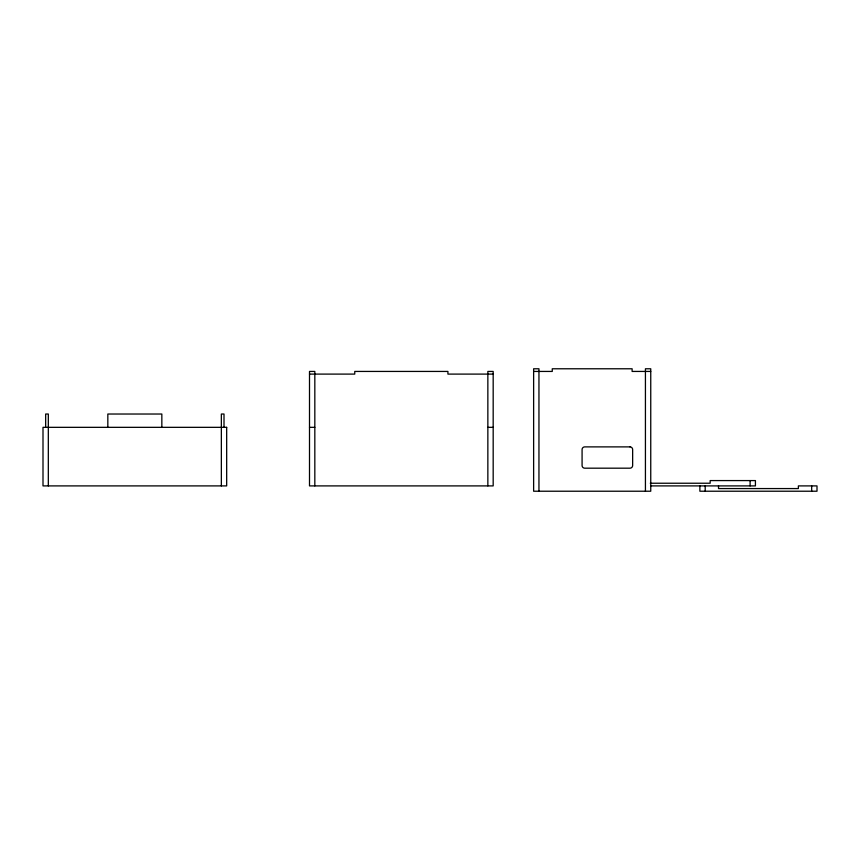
<?xml version="1.0" encoding="UTF-8"?>
<svg xmlns="http://www.w3.org/2000/svg" width="860" height="860" viewBox="0 0 860 860"><rect width="100%" height="100%" fill="white"/><g stroke="black" fill="none" stroke-linecap="round" stroke-linejoin="round"><path stroke-width="1.29" d="M533.63 371.434L552.26 371.434L552.26 368.779L632.121 368.779L632.121 371.434L650.751 371.434M309.503 374.1L354.75 374.1L354.75 371.434L447.92 371.434L447.92 374.1L493.178 374.1M309.503 427.334L314.825 427.334M487.856 427.334L493.178 427.334M650.278 483.234L710.166 483.234L710.166 480.579L755.424 480.579L755.424 485.9L650.837 485.9M811.679 485.9L811.679 491.221M750.103 480.579L750.103 485.9M718.508 485.9L718.508 488.566L798.37 488.566L798.37 485.9L817 485.9L817 491.221L699.879 491.221L699.879 485.9M705.2 485.9L705.2 491.221M645.43 491.221L645.43 368.779L650.751 368.779L650.751 491.221L533.63 491.221L533.63 368.779L538.951 368.779L538.951 491.221M487.856 485.9L487.856 371.434L493.178 371.434L493.178 485.9L309.503 485.9L309.503 371.434L314.825 371.434L314.825 485.9M224.008 427.334L224.008 414.025L221.353 414.025L221.353 485.9M161.841 427.334L161.841 414.025L107.833 414.025L107.833 427.334M48.321 485.9L48.321 414.025L45.666 414.025L45.666 427.334M226.674 427.334L43 427.334L43 485.9L226.674 485.9L226.674 427.334M629.993 446.888L584.746 446.888A2.666 2.666 0 0 0 582.08 449.554L582.08 465.529A2.666 2.666 0 0 0 584.746 468.184L629.993 468.184A2.666 2.666 0 0 0 632.648 465.529L632.648 449.554A2.666 2.666 0 0 0 629.993 446.888"/></g></svg>
